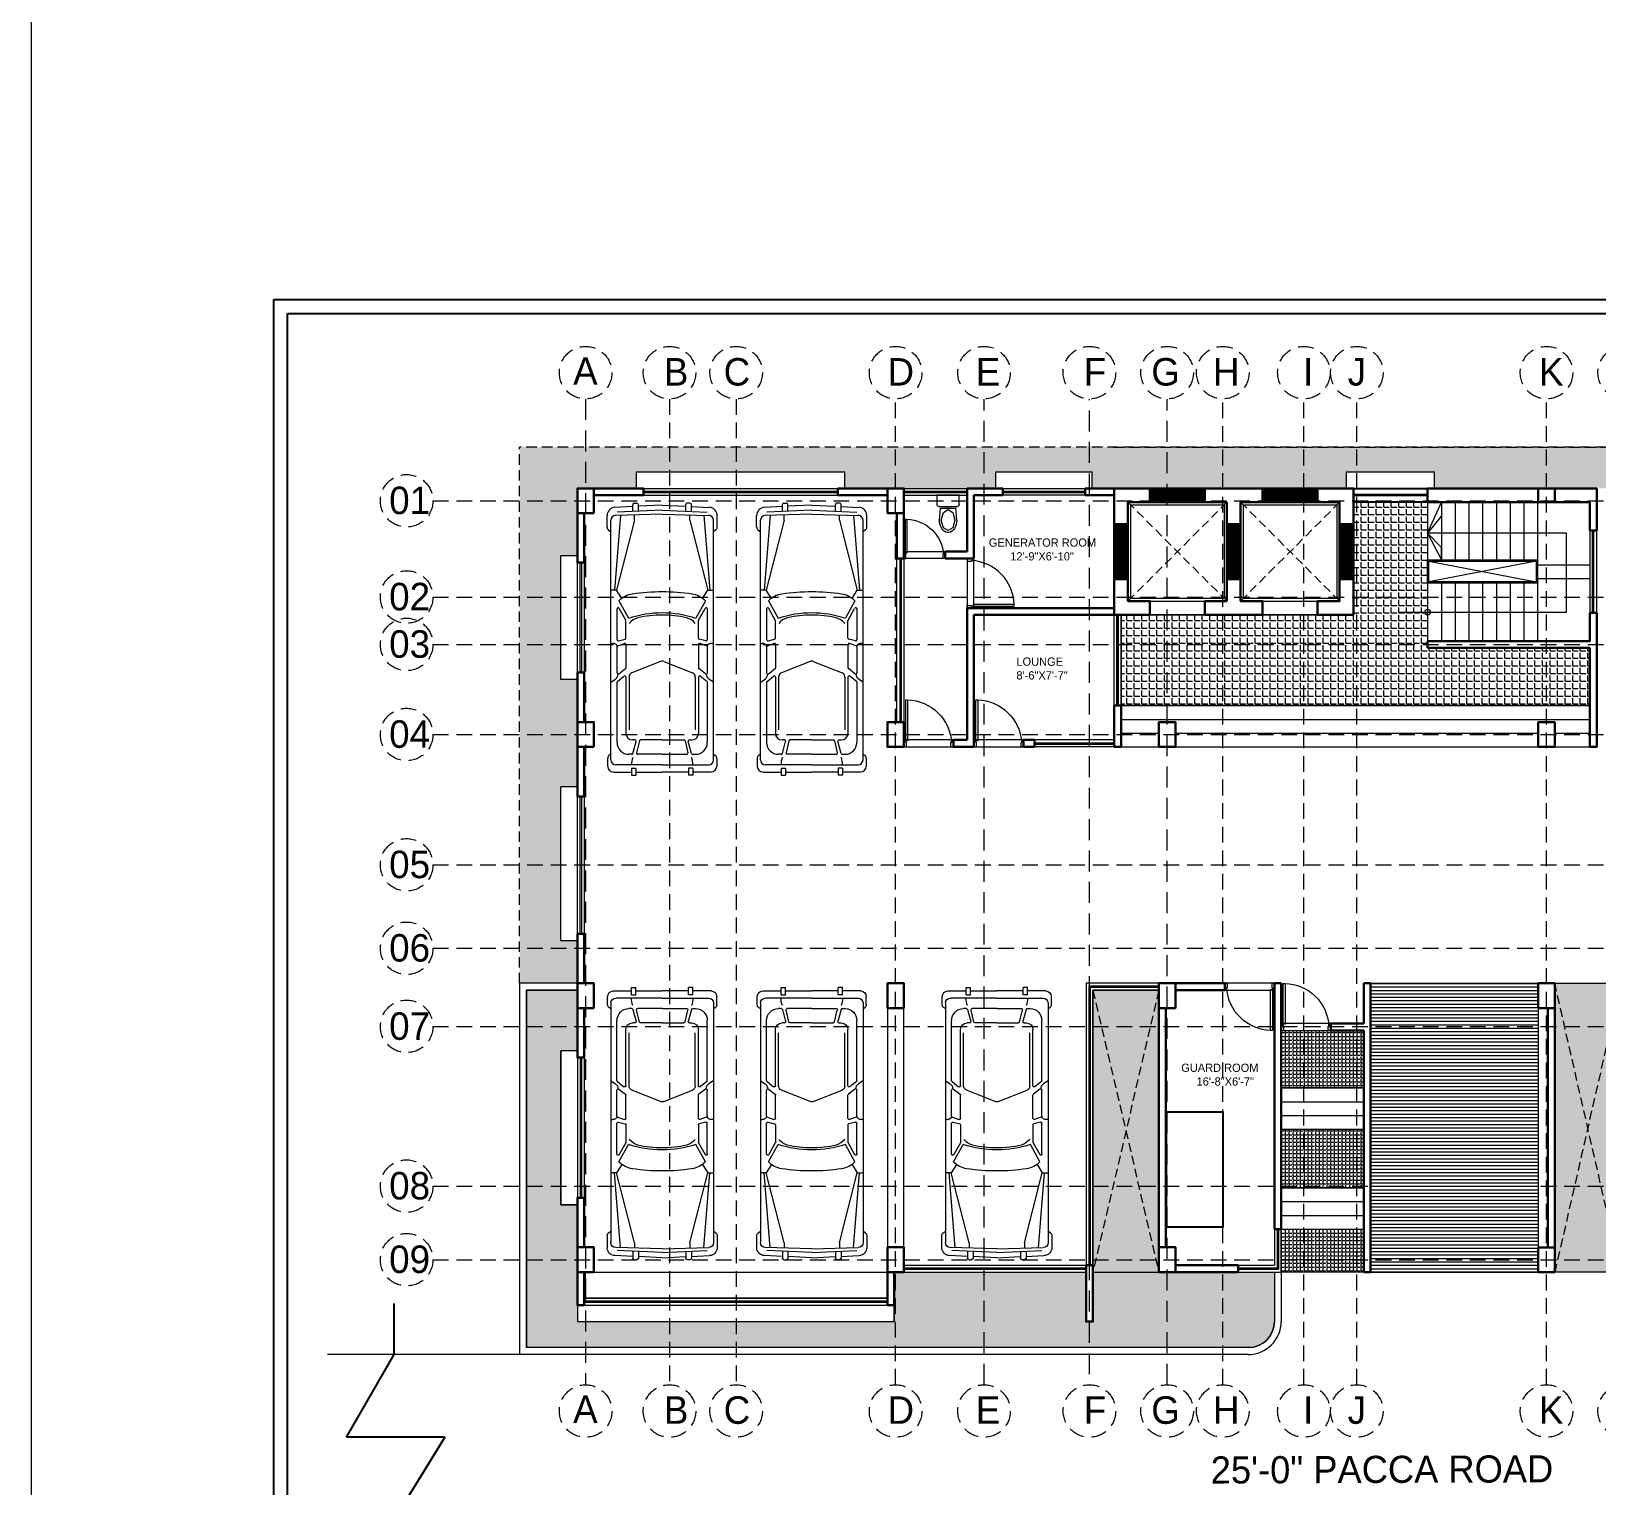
# Model space of a CAD drawing. Header units: inches. Extents: x 23587 to 403134, y -221056 to -75910.
# Drawn here: x 387632 to 388771, y -213437 to -212379 of the extents above; entities that cross this region are included whole.
import ezdxf

# ---------------------------------------------------------------- set-up
doc = ezdxf.new("R2010")
doc.units = ezdxf.units.IN
doc.header["$LTSCALE"] = 25.4
doc.header["$MEASUREMENT"] = 0
doc.linetypes.add('DASHED', pattern=[0.75, 0.5, -0.25])
for name, color, linetype, lineweight in [('COLOUM', 1, 'Continuous', 40), ('FIXTURE', 8, 'Continuous', 13), ('Fresh air fan', 250, 'Continuous', 0), ('RAIL', 22, 'Continuous', 13), ('sill', 252, 'Continuous', 13), ('stair', 139, 'Continuous', 18), ('T-TEXT', 5, 'Continuous', 13), ('Text.', 7, 'Continuous', 13), ('wall', 7, 'Continuous', 30)]:
    doc.layers.add(name, color=color, linetype=linetype, lineweight=lineweight)
doc.layers.add('DOOR', color=42, linetype='Continuous')
doc.styles.add('2', font='ARIALN.TTF')
doc.styles.add('ATTR', font='romans.shx', dxfattribs={"width": 0.8, "height": 0.7})
doc.styles.add('style3', font='TCCM____.TTF')
pattern_1 = [(37.5, (387455.4772, -204766.6053), (-0.1259867, 3.8536475), [0, -3.04, 0, -3.4, 0, -3.25]), (7.5, (387455.477, -204766.6053), (3.5395534, 5.644292), [0, -1.64, 0, -2.74, 0, -1.05]), (327.5, (387453.0172, -204766.6053), (6.2282837, 0.0113181), [0, -1, 0, -3.6, 0, -4.7]), (317.5, (387453.017, -204766.6053), (6.0122532, 1.755351), [0, -0.5, 0, -2.36, 0, -2.7])]
pattern_2 = [(0, (387455.4772, -204766.6053), (0, 2.75), [2, -0.75]), (90, (387455.4772, -204766.6053), (-2.75, 2e-16), [2, -0.75])]

# ---------------------------------------------------------------- blocks, each defined once
blk = doc.blocks.new('ghdfghdfg')
at = {"color": 251, "linetype": 'Continuous', "lineweight": 5, "true_color": 0x636466}
for p, q in [((608.2, -8151.1), (608.2, -8164.4)), ((618.4, -8147), (612.3, -8147)), ((613.4, -8186.7), (613.4, -8153)), ((617, -8149.4), (791.3, -8149.4)), ((621.2, -8149.4), (620.3, -8148)), ((673.6, -8149.4), (675.8, -8152.7)), ((701.7, -8149.4), (701.8, -8150.7)), ((740.5, -8153.5), (740.5, -8149.4)), ((795, -8156.4), (740.5, -8152)), ((784.4, -8147.5), (782.9, -8149.4)), ((786.2, -8146.6), (794.8, -8146.6)), ((795.8, -8186.7), (794.9, -8152.9)), ((801.3, -8165.3), (800.7, -8152.3)), ((611, -8164.4), (605.8, -8164.4)), ((605.8, -8164.4), (605.8, -8167.6)), ((611, -8164.4), (611, -8167.6)), ((621.1, -8164.5), (621.1, -8162.5)), ((673.5, -8153.8), (629.7, -8153.8)), ((677.2, -8160.3), (636.3, -8160.3)), ((677.4, -8162.6), (638.8, -8162.6)), ((674.1, -8154.2), (677.9, -8158.9)), ((679.6, -8155.2), (683.4, -8160)), ((699.2, -8153.8), (680.3, -8153.8)), ((688.6, -8185.5), (680.3, -8164.6)), ((700.9, -8160.3), (684, -8160.3)), ((700.1, -8154.4), (701.7, -8159.2)), ((703.6, -8154.9), (704.8, -8159.7)), ((726.8, -8153.8), (704.5, -8153.8)), ((705.6, -8160.3), (718.3, -8160.3)), ((718.7, -8160.2), (727.2, -8155.5)), ((732.6, -8155.2), (720, -8162.2)), ((734.4, -8157.4), (740.5, -8153.5)), ((791.4, -8166.6), (740.5, -8153.5)), ((798.6, -8186.7), (797.1, -8154)), ((611, -8167.6), (605.8, -8167.6)), ((608.2, -8167.6), (608.2, -8186.7)), ((621.1, -8186.7), (621.1, -8168.9)), ((621.7, -8165.3), (630.4, -8167.7)), ((630.8, -8170.1), (622.1, -8168.1)), ((631.5, -8166.9), (631.5, -8165.1)), ((631.5, -8186.7), (631.5, -8170.9)), ((791.4, -8166.6), (795.2, -8166.6)), ((797.6, -8165.3), (802.6, -8165.3)), ((797.8, -8169.4), (802.6, -8169.4)), ((802.3, -8186.7), (801.5, -8169.4)), ((803.8, -8166.5), (803.8, -8168.2)), ((608.2, -8205.8), (608.2, -8186.7)), ((613.4, -8186.7), (613.4, -8220.4)), ((621.1, -8186.7), (621.1, -8204.5)), ((631.5, -8186.7), (631.5, -8202.5)), ((795.8, -8186.7), (794.9, -8220.5)), ((798.6, -8186.7), (797.1, -8219.4)), ((802.3, -8186.7), (801.5, -8203.9)), ((688.6, -8187.8), (680.3, -8208.8)), ((611, -8205.8), (605.8, -8205.8)), ((605.8, -8209), (605.8, -8205.8)), ((611, -8209), (605.8, -8209)), ((608.2, -8222.3), (608.2, -8209)), ((611, -8209), (611, -8205.8)), ((621.1, -8208.9), (621.1, -8210.9)), ((621.7, -8208.1), (630.4, -8205.7)), ((630.8, -8203.3), (622.1, -8205.3)), ((631.5, -8206.5), (631.5, -8208.2)), ((791.4, -8206.8), (740.5, -8219.8)), ((791.4, -8206.8), (795.2, -8206.8)), ((797.6, -8208), (802.6, -8208)), ((797.8, -8203.9), (802.6, -8203.9)), ((801.3, -8208), (800.7, -8221)), ((803.8, -8206.8), (803.8, -8205.1)), ((673.5, -8219.5), (629.7, -8219.5)), ((677.2, -8213), (636.3, -8213)), ((677.4, -8210.7), (638.8, -8210.7)), ((673.6, -8224), (675.8, -8220.7)), ((674.1, -8219.2), (677.9, -8214.4)), ((679.6, -8218.1), (683.4, -8213.4)), ((699.2, -8219.5), (680.3, -8219.5)), ((700.9, -8213), (684, -8213)), ((700.1, -8218.9), (701.7, -8214.2)), ((703.6, -8218.5), (704.8, -8213.7)), ((726.8, -8219.5), (704.5, -8219.5)), ((705.6, -8213), (718.3, -8213)), ((718.7, -8213.2), (727.2, -8217.9)), ((732.6, -8218.1), (720, -8211.2)), ((734.4, -8216), (740.5, -8219.8)), ((795, -8217), (740.5, -8221.4)), ((740.5, -8219.8), (740.5, -8224)), ((618.4, -8226.4), (612.3, -8226.4)), ((617, -8224), (791.3, -8224)), ((621.2, -8224), (620.3, -8225.3)), ((701.7, -8224), (701.8, -8222.7)), ((784.4, -8225.8), (782.9, -8224)), ((786.2, -8226.7), (794.8, -8226.7))]:
    blk.add_line(p, q, dxfattribs=at)
for centre, radius, start, end in [((612.3, -8151.1), 4.05, 90, 180), ((617, -8153), 3.59, 90, 180), ((618.4, -8149.4), 2.36, 34.3067, 90), ((679.4, -8150.3), 4.33, 213.4842, 270.7915), ((698.2, -8150.8), 3.55, 295.9451, 2.1176), ((786.2, -8149), 2.33, 90, 141.846), ((791.3, -8153), 3.62, 1.4964, 90), ((794.8, -8152.6), 5.95, 2.6255, 90), ((613.4, -8178.9), 14.6, 68.1455, 90), ((629.7, -8162.5), 8.62, 90, 180), ((621.9, -8164.5), 0.862, 180, 254.5114), ((636.3, -8165.1), 4.79, 90, 180), ((673.5, -8154.7), 0.862, 38.4536, 90), ((677.2, -8159.5), 0.862, 270, 38.4536), ((677.4, -8165.8), 3.15, 21.6451, 90), ((680.3, -8154.7), 0.862, 90, 217.9382), ((684, -8159.5), 0.862, 217.9382, 270), ((699.2, -8154.7), 0.862, 19.3434, 90), ((700.9, -8159.5), 0.862, 270, 19.3434), ((704.5, -8154.7), 0.862, 90, 193.5951), ((705.6, -8159.5), 0.862, 193.5951, 270), ((709.2, -8172), 11.6, 15.3068, 52.9583), ((718.3, -8159.5), 0.862, 270, 299.342), ((646, -8186.7), 77.9, 360, 18.3137), ((726.8, -8154.7), 0.862, 299.342, 90), ((720.6, -8167.5), 17.2, 8.5608, 45.7281), ((621.9, -8168.9), 0.862, 76.9491, 180), ((630.6, -8166.9), 0.862, 254.5114, 360), ((630.6, -8170.9), 0.862, 360, 76.9491), ((639.9, -8186.7), 82.5, 360, 12.4355), ((593.3, -8186.7), 145.9, 360, 8.5608), ((802.6, -8166.5), 1.21, 360, 90), ((802.6, -8168.2), 1.21, 270, 360), ((685.7, -8186.7), 3.15, 338.3549, 21.6451), ((646, -8186.7), 77.9, 341.6863, 360), ((639.9, -8186.7), 82.5, 347.5645, 360), ((593.3, -8186.7), 145.9, 351.4392, 360), ((613.4, -8194.5), 14.6, 270, 291.8545), ((621.9, -8204.5), 0.862, 180, 283.0509), ((621.9, -8208.9), 0.862, 105.4886, 180), ((630.6, -8206.5), 0.862, 360, 105.4886), ((630.6, -8202.5), 0.862, 283.0509, 360), ((636.3, -8208.2), 4.79, 180, 270), ((677.4, -8207.6), 3.15, 270, 338.3549), ((709.2, -8201.4), 11.6, 307.0417, 344.6932), ((720.6, -8205.8), 17.2, 314.2719, 351.4392), ((802.6, -8205.1), 1.21, 360, 90), ((802.6, -8206.8), 1.21, 270, 360), ((617, -8220.4), 3.59, 180, 270), ((629.7, -8210.9), 8.62, 180, 270), ((673.5, -8218.7), 0.862, 270, 321.5464), ((679.4, -8223.1), 4.33, 89.2085, 146.5158), ((677.2, -8213.9), 0.862, 321.5464, 90), ((680.3, -8218.7), 0.862, 142.0618, 270), ((684, -8213.9), 0.862, 90, 142.0618), ((699.2, -8218.7), 0.862, 270, 340.6566), ((698.2, -8222.5), 3.55, 357.8824, 64.0549), ((700.9, -8213.9), 0.862, 340.6566, 90), ((704.5, -8218.7), 0.862, 166.4049, 270), ((705.6, -8213.9), 0.862, 90, 166.4049), ((718.3, -8213.9), 0.862, 60.658, 90), ((726.8, -8218.7), 0.862, 270, 60.658), ((791.3, -8220.4), 3.62, 270, 358.5036), ((794.8, -8220.8), 5.95, 270, 357.3745), ((612.3, -8222.3), 4.05, 180, 270), ((618.4, -8224), 2.36, 270, 325.6933), ((786.2, -8224.4), 2.33, 218.154, 270)]:
    blk.add_arc(centre, radius, start, end, dxfattribs=at)
at = {"color": 251, "lineweight": 5, "true_color": 0x636466, "style": 'ATTR', "width": 0.8, "flags": 9}
blk.add_attdef('ESTCODE', (802.3, -8186.7), '', height=0.0415, dxfattribs=at)
blk = doc.blocks.new('VNBVN')
at = {"layer": 'DOOR', "color": 8, "lineweight": 5}
for points in [[(24894.1, -74768.9), (24892.6, -74768.9), (24892.6, -74801.9), (24894.1, -74801.9)], [(24855.6, -74801.9), (24855.6, -74806.9), (24857.6, -74806.9), (24857.6, -74803.4), (24857.1, -74803.4), (24857.1, -74801.9)], [(24895.6, -74801.9), (24895.6, -74806.9), (24893.6, -74806.9), (24893.6, -74803.4), (24894.1, -74803.4), (24894.1, -74801.9)]]:
    blk.add_lwpolyline(points, close=True, dxfattribs=at)
blk.add_arc((24893.7, -74805.5), 36.6, 91.6166, 176.7465, dxfattribs=at)
blk = doc.blocks.new('COM')
at = {"layer": 'FIXTURE', "linetype": 'Continuous'}
for p, q in [((-9.6, 30), (8.4, 30)), ((-9.6, 22.5), (-9.6, 30)), ((8.4, 30), (8.4, 22.5)), ((6.9, 21), (-8.1, 21)), ((-7.6, 10), (-6.8, 19.5)), ((5.5, 19.5), (-6.8, 19.5)), ((-4.4, 16.2), (-6.1, 10)), ((-0.6, 18.5), (-4.4, 16.2)), ((3.1, 16.2), (-0.6, 18.5)), ((4.9, 10), (3.1, 16.2)), ((6.4, 10), (5.5, 19.5)), ((-7.6, 10), (-7.5, 8.1)), ((-7.5, 8.1), (-7.2, 6.3)), ((-7.2, 6.3), (-6.6, 4.7)), ((-6.6, 4.7), (-5.8, 3.2)), ((-6.1, 10), (-4.4, 3.7)), ((-5.8, 3.2), (-4.9, 2)), ((-4.9, 2), (-3.8, 1)), ((-4.4, 3.7), (-0.6, 1.5)), ((-3.8, 1), (-2.6, 0.3)), ((-2.6, 0.3), (-1.3, 0)), ((-1.3, 0), (0, 0)), ((-0.6, 1.5), (3.1, 3.7)), ((0, 0), (1.3, 0.3)), ((1.3, 0.3), (2.5, 1)), ((2.5, 1), (3.6, 2)), ((3.1, 3.7), (4.9, 10)), ((3.6, 2), (4.5, 3.2)), ((4.5, 3.2), (5.3, 4.7)), ((5.3, 4.7), (5.9, 6.3)), ((5.9, 6.3), (6.2, 8.1)), ((6.2, 8.1), (6.4, 10))]:
    blk.add_line(p, q, dxfattribs=at)
for centre, start, end in [((-8.1, 22.5), 180, 270), ((6.9, 22.5), 270, 0)]:
    blk.add_arc(centre, 1.5, start, end, dxfattribs=at)
blk = doc.blocks.new('FGHFDHDFGHFG')
at = {"layer": 'Fresh air fan', "color": 254, "linetype": 'DASHED', "lineweight": 5, "ltscale": 1.2}
for p, q in [((579.9, -6628), (579.9, -7344.9)), ((869.7, -7344.9), (869.7, -6628)), ((946.4, -7337.4), (946.4, -6628)), ((1002.9, -7344.9), (1002.9, -6628))]:
    blk.add_line(p, q, dxfattribs=at)
at = {"layer": 'Fresh air fan', "color": 254, "linetype": 'DASHED', "lineweight": 5, "ltscale": 0.9}
for p, q in [((640.9, -6628), (640.9, -7344.9)), ((689.4, -6628), (689.4, -7344.9)), ((805.4, -7344.9), (805.4, -6628)), ((1043.4, -7344.9), (1043.4, -6628)), ((1102.4, -7344.9), (1102.4, -6628)), ((1140.9, -7344.9), (1140.9, -6628)), ((1278.9, -7344.9), (1278.9, -6628)), ((1335.4, -7344.9), (1335.4, -6628)), ((1411.2, -7344.9), (1411.2, -6628)), ((1470.9, -7344.9), (1470.9, -6628)), ((1541.2, -7344.9), (1541.2, -6628)), ((1598.4, -7344.9), (1598.4, -6628)), ((1669.4, -7344.9), (1669.4, -6628)), ((1719.9, -7344.9), (1719.9, -6628)), ((468.8, -6702), (1823.6, -6702)), ((468.8, -6772), (1823.6, -6772)), ((468.8, -6806.5), (1823.6, -6806.5)), ((468.8, -6872), (1823.6, -6872)), ((468.8, -6966.8), (1823.6, -6966.8)), ((468.8, -7027.5), (1823.6, -7027.5)), ((468.8, -7084.3), (1823.6, -7084.3)), ((468.8, -7200.5), (1823.6, -7200.5)), ((468.8, -7254), (1823.6, -7254))]:
    blk.add_line(p, q, dxfattribs=at)
at = {"layer": 'Fresh air fan', "color": 252, "linetype": 'DASHED', "lineweight": 5, "ltscale": 0.9}
for centre in [(579.9, -6608.8), (640.9, -6608.8), (689.4, -6608.8), (805.4, -6608.8), (869.7, -6608.8), (946.4, -6608.8), (1002.9, -6608.8), (1043.4, -6608.8), (1102.4, -6608.8), (1140.9, -6608.8), (1278.9, -6608.8), (1335.4, -6608.8), (1411.2, -6608.8), (1470.9, -6608.8), (1541.2, -6608.8), (1598.4, -6608.8), (1669.4, -6608.8), (1719.9, -6608.8), (449.7, -6702), (1842.8, -6702), (449.7, -6772), (1842.8, -6772), (449.7, -6806.5), (1842.8, -6806.5), (449.7, -6872), (1842.8, -6872), (449.7, -6966.8), (1842.8, -6966.8), (449.7, -7027.5), (1842.8, -7027.5), (449.7, -7084.3), (1842.8, -7084.3), (449.7, -7200.5), (1842.8, -7200.5), (449.7, -7254), (1842.8, -7254), (579.9, -7364.1), (640.9, -7364.1), (689.4, -7364.1), (805.4, -7364.1), (869.7, -7364.1), (946.4, -7364.1), (1002.9, -7364.1), (1043.4, -7364.1), (1102.4, -7364.1), (1140.9, -7364.1), (1278.9, -7364.1), (1335.4, -7364.1), (1411.2, -7364.1), (1470.9, -7364.1), (1541.2, -7364.1), (1598.4, -7364.1), (1669.4, -7364.1), (1719.9, -7364.1)]:
    blk.add_circle(centre, 19.1, dxfattribs=at)
at = {"layer": 'Fresh air fan', "color": 250, "lineweight": 25, "ltscale": 0.09, "char_height": 20, "attachment_point": 1, "style": '2'}
for s, width, insert in [('{\\fCentury Gothic|b0|i0|c0|p34;A}', 20, (570.8, -6597.6)), ('{\\fCentury Gothic|b0|i0|c0|p34;B}', 20, (636.8, -6598.2)), ('{\\fCentury Gothic|b0|i0|c0|p34;C}', 20, (680.3, -6598.2)), ('{\\fCentury Gothic|b0|i0|c0|p34;D}', 20, (799.5, -6598.2)), ('{\\fCentury Gothic|b0|i0|c0|p34;E}', 20, (863.7, -6598.2)), ('{\\fCentury Gothic|b0|i0|c0|p34;F}', 20, (942.3, -6598.2)), ('{\\fCentury Gothic|b0|i0|c0|p34;G}', 20, (991.4, -6598.2)), ('{\\fCentury Gothic|b0|i0|c0|p34;H}', 20, (1036.3, -6598.2)), ('{\\fCentury Gothic|b0|i0|c0|p34;I}', 20, (1101.8, -6598.2)), ('{\\fCentury Gothic|b0|i0|c0|p34;J}', 20, (1134.2, -6598.2)), ('{\\fCentury Gothic|b0|i0|c0|p34;K}', 20, (1273.4, -6598.2)), ('{\\fCentury Gothic|b0|i0|c0|p34;L}', 20, (1331.1, -6598.2)), ('{\\fCentury Gothic|b0|i0|c0|p34;M}', 20, (1400, -6598.2)), ('{\\fCentury Gothic|b0|i0|c0|p34;N}', 20, (1462.4, -6598.2)), ('{\\fCentury Gothic|b0|i0|c0|p34;O}', 20, (1530, -6598.2)), ('{\\fCentury Gothic|b0|i0|c0|p34;P}', 20, (1595.1, -6598.2)), ('{\\fCentury Gothic|b0|i0|c0|p34;Q}', 20, (1658.3, -6598.2)), ('{\\fCentury Gothic|b0|i0|c0|p34;R}', 20, (1715.8, -6598.2)), ('{\\fCentury Gothic|b0|i0|c0|p34;01}', 20, (437, -6691.7)), ('{\\fCentury Gothic|b0|i0|c0|p34;01}', 20, (1830.1, -6691.7)), ('{\\fCentury Gothic|b0|i0|c0|p34;02}', 25.183, (437, -6761.7)), ('{\\fCentury Gothic|b0|i0|c0|p34;02}', 25.183, (1830.1, -6761.7)), ('{\\fCentury Gothic|b0|i0|c0|p34;03}', 25.488, (437, -6796.2)), ('{\\fCentury Gothic|b0|i0|c0|p34;03}', 25.488, (1830.1, -6796.2)), ('{\\fCentury Gothic|b0|i0|c0|p34;04}', 20, (437, -6861.7)), ('{\\fCentury Gothic|b0|i0|c0|p34;04}', 20, (1830.1, -6861.7)), ('{\\fCentury Gothic|b0|i0|c0|p34;05}', 20, (437, -6956.5)), ('{\\fCentury Gothic|b0|i0|c0|p34;05}', 20, (1830.1, -6956.5)), ('{\\fCentury Gothic|b0|i0|c0|p34;06}', 20, (437, -7017.2)), ('{\\fCentury Gothic|b0|i0|c0|p34;06}', 20, (1830.1, -7017.2)), ('{\\fCentury Gothic|b0|i0|c0|p34;07}', 26.708, (437, -7074.1)), ('{\\fCentury Gothic|b0|i0|c0|p34;07}', 26.708, (1830.1, -7074.1)), ('{\\fCentury Gothic|b0|i0|c0|p34;08}', 20, (437, -7190.2)), ('{\\fCentury Gothic|b0|i0|c0|p34;08}', 20, (1830.1, -7190.2)), ('{\\fCentury Gothic|b0|i0|c0|p34;09}', 20, (437, -7243.7)), ('{\\fCentury Gothic|b0|i0|c0|p34;09}', 20, (1830.1, -7243.7)), ('{\\fCentury Gothic|b0|i0|c0|p34;A}', 20, (570.8, -7352.8)), ('{\\fCentury Gothic|b0|i0|c0|p34;B}', 20, (636.8, -7353.4)), ('{\\fCentury Gothic|b0|i0|c0|p34;C}', 20, (680.3, -7353.4)), ('{\\fCentury Gothic|b0|i0|c0|p34;D}', 20, (799.5, -7353.4)), ('{\\fCentury Gothic|b0|i0|c0|p34;E}', 20, (863.7, -7353.4)), ('{\\fCentury Gothic|b0|i0|c0|p34;F}', 20, (942.3, -7353.4)), ('{\\fCentury Gothic|b0|i0|c0|p34;G}', 20, (991.4, -7353.4)), ('{\\fCentury Gothic|b0|i0|c0|p34;H}', 20, (1036.3, -7353.4)), ('{\\fCentury Gothic|b0|i0|c0|p34;I}', 20, (1101.8, -7353.4)), ('{\\fCentury Gothic|b0|i0|c0|p34;J}', 20, (1134.2, -7353.4)), ('{\\fCentury Gothic|b0|i0|c0|p34;K}', 20, (1273.4, -7353.4)), ('{\\fCentury Gothic|b0|i0|c0|p34;L}', 20, (1331.1, -7353.4)), ('{\\fCentury Gothic|b0|i0|c0|p34;M}', 20, (1400, -7353.4)), ('{\\fCentury Gothic|b0|i0|c0|p34;N}', 20, (1462.4, -7353.4)), ('{\\fCentury Gothic|b0|i0|c0|p34;O}', 20, (1530, -7353.4)), ('{\\fCentury Gothic|b0|i0|c0|p34;P}', 20, (1595.1, -7353.4)), ('{\\fCentury Gothic|b0|i0|c0|p34;Q}', 20, (1658.3, -7353.4)), ('{\\fCentury Gothic|b0|i0|c0|p34;R}', 20, (1715.8, -7353.4))]:
    blk.add_mtext_dynamic_manual_height_columns(s, width=width, gutter_width=0.5, heights=[0], dxfattribs=dict(at, insert=insert))

msp = doc.modelspace()

# ---------------------------------------------------------------- hatches: boundary and pattern name
at = {"layer": 'Fresh air fan', "lineweight": 5, "ltscale": 0.09}
h = msp.add_hatch(dxfattribs=at)
h.set_pattern_fill('AR-SAND', color=92, scale=2)
h.set_pattern_definition(pattern_1)
h.paths.add_polyline_path([(389211.4, -213071.5), (389211.4, -212681.5), (387987.4, -212681.5), (387987.4, -213071.5), (388029.4, -213071.5), (388029.4, -213040.5), (388017.4, -213040.5), (388017.4, -212928.5), (388029.4, -212928.5), (388029.4, -212850.5), (388017.4, -212850.5), (388017.4, -212760.5), (388029.4, -212760.5), (388029.4, -212711.5), (388072.4, -212711.5), (388072.4, -212699.5), (388223.9, -212699.5), (388223.9, -212711.5), (388333.9, -212711.5), (388333.9, -212699.5), (388403.9, -212699.5), (388403.9, -212711.5), (388588.9, -212711.5), (388588.9, -212699.5), (388652.9, -212699.5), (388652.9, -212711.5), (388770.9, -212711.5), (388967.9, -212711.5), (388967.9, -212699.5), (389138.4, -212699.5), (389138.4, -212711.5), (389169.4, -212711.5), (389181.4, -212711.5), (389181.4, -212760.5), (389193.4, -212760.5), (389193.4, -212850.5), (389181.4, -212850.5), (389181.4, -212930.5), (389193.4, -212930.5), (389193.4, -213040.5), (389181.4, -213040.5), (389181.4, -213071.5)])
h = msp.add_hatch(dxfattribs=at)
h.set_pattern_fill('ANSI31', color=254, scale=5)
h.set_pattern_definition([(45, (387455.4772, -206018.49597), (-0.44194174, 0.44194174), [])])
h.paths.add_polyline_path([(388485.9, -212711.5), (388458.4, -212711.5), (388458.4, -212721.5), (388485.9, -212721.5)])
h.paths.add_polyline_path([(388458.4, -212711.5), (388445.9, -212711.5), (388445.9, -212721.5), (388458.4, -212721.5)])
h.paths.add_polyline_path([(388429.9, -212737.5), (388419.9, -212737.5), (388419.9, -212777.5), (388429.9, -212777.5)])
h.paths.add_polyline_path([(388511.9, -212737.5), (388501.9, -212737.5), (388501.9, -212777.5), (388511.9, -212777.5)])
h.paths.add_polyline_path([(388567.9, -212711.5), (388527.9, -212711.5), (388527.9, -212721.5), (388567.9, -212721.5)])
h.paths.add_polyline_path([(388593.9, -212737.5), (388583.9, -212737.5), (388583.9, -212777.5), (388593.9, -212777.5)])
at = {"layer": 'Fresh air fan', "lineweight": 9, "ltscale": 0.09, "true_color": 0x636466}
h = msp.add_hatch(dxfattribs=at)
h.set_pattern_fill('ANGLE', color=251, scale=20)
h.set_pattern_definition([(0, (387455.477, -204766.6053), (0, 5.5), [4, -1.5]), (90, (387455.477, -204766.6053), (-5.5, 3e-16), [4, -1.5])])
h.paths.add_polyline_path([(388424.9, -212803.5), (388593.9, -212803.5), (388593.9, -212721.5), (388647.9, -212721.5), (388647.9, -212827.5), (388765.9, -212827.5), (388765.9, -212869.5), (388424.9, -212869.5)])
at = {"layer": 'Fresh air fan', "lineweight": 5, "ltscale": 0.09}
h = msp.add_hatch(dxfattribs=at)
h.set_pattern_fill('AR-SAND', color=92, scale=2)
h.set_pattern_definition(pattern_1)
h.paths.add_polyline_path([(387992.4, -213076.5), (388029.4, -213076.5), (388029.4, -213120.5), (388017.4, -213120.5), (388017.4, -213232.5), (388029.4, -213232.5), (388029.4, -213317.5), (388259.9, -213317.5), (388259.9, -213281.5), (388399.4, -213281.5), (388399.4, -213317.5), (388404.4, -213317.5), (388404.4, -213281.5), (388404.4, -213076.5), (388452.4, -213076.5), (388452.4, -213281.5), (388536.4, -213281.5), (388536.4, -213317.5), (388536.3, -213319.1), (388536, -213321.4), (388535.4, -213323.5), (388534.7, -213325.5), (388533.7, -213327.4), (388532.7, -213328.7), (388531.5, -213330.3), (388530.2, -213331.6), (388529.2, -213332.4), (388527.9, -213333.4), (388526.8, -213334), (388525.4, -213334.7), (388523.5, -213335.5), (388522.2, -213335.9), (388520.1, -213336.3), (388518.6, -213336.5), (388517.4, -213336.5), (387992.4, -213336.5)])
at = {"layer": 'Fresh air fan', "lineweight": 9, "ltscale": 0.09, "true_color": 0x636466}
h = msp.add_hatch(dxfattribs=at)
h.set_pattern_fill('ANSI31', color=251, scale=20, angle=135)
h.set_pattern_definition([(180, (387455.4772, -204766.6053), (-4e-16, -2.5), [])])
h.paths.add_polyline_path([(388606.4, -213071.5), (388728.4, -213071.5), (388728.4, -213281.7), (388606.4, -213281.7)])
at = {"layer": 'Fresh air fan', "lineweight": 5, "ltscale": 0.09}
h = msp.add_hatch(dxfattribs=at)
h.set_pattern_fill('AR-SAND', color=92, scale=2)
h.set_pattern_definition(pattern_1)
h.paths.add_polyline_path([(388740.4, -213071.5), (388788.4, -213071.5), (388788.4, -213281.5), (388740.4, -213281.5)])
at = {"layer": 'Fresh air fan', "lineweight": 5, "ltscale": 0.09, "true_color": 0x636466}
h = msp.add_hatch(dxfattribs=at)
h.set_pattern_fill('ANGLE', color=251, scale=10)
h.set_pattern_definition(pattern_2)
h.paths.add_polyline_path([(388541.4, -213105.7), (388601.4, -213105.7), (388601.4, -213147.6), (388541.4, -213147.6)])
h = msp.add_hatch(dxfattribs=at)
h.set_pattern_fill('ANGLE', color=251, scale=10)
h.set_pattern_definition(pattern_2)
h.paths.add_polyline_path([(388541.4, -213177.6), (388601.4, -213177.6), (388601.4, -213220.3), (388541.4, -213220.3)])
h = msp.add_hatch(dxfattribs=at)
h.set_pattern_fill('ANGLE', color=251, scale=10)
h.set_pattern_definition(pattern_2)
h.paths.add_polyline_path([(388541.4, -213250.3), (388601.4, -213250.3), (388601.4, -213281.7), (388541.4, -213281.7)])

# ---------------------------------------------------------------- linework, layer by layer
at = {"layer": 'COLOUM', "lineweight": 30}
for points in [[(388041.4, -212729.5), (388029.4, -212729.5), (388029.4, -212711.5), (388041.4, -212711.5)], [(388266.9, -212729.5), (388254.9, -212729.5), (388254.9, -212711.5), (388266.9, -212711.5)], [(388740.4, -212721.5), (388728.4, -212721.5), (388728.4, -212711.5), (388740.4, -212711.5)], [(388041.4, -212899.5), (388029.4, -212899.5), (388029.4, -212881.5), (388041.4, -212881.5)], [(388266.9, -212899.5), (388254.9, -212899.5), (388254.9, -212881.5), (388266.9, -212881.5)], [(388464.4, -212899.5), (388452.4, -212899.5), (388452.4, -212881.5), (388464.4, -212881.5)], [(388740.4, -212899.5), (388728.4, -212899.5), (388728.4, -212881.5), (388740.4, -212881.5)], [(388041.4, -213089.5), (388029.4, -213089.5), (388029.4, -213071.5), (388041.4, -213071.5)], [(388266.9, -213089.5), (388254.9, -213089.5), (388254.9, -213071.5), (388266.9, -213071.5)], [(388464.4, -213089.5), (388452.4, -213089.5), (388452.4, -213071.5), (388464.4, -213071.5)], [(388740.4, -213089.5), (388728.4, -213089.5), (388728.4, -213071.5), (388740.4, -213071.5)], [(388041.4, -213281.5), (388029.4, -213281.5), (388029.4, -213263.5), (388041.4, -213263.5)], [(388266.9, -213281.5), (388254.9, -213281.5), (388254.9, -213263.5), (388266.9, -213263.5)], [(388464.4, -213281.5), (388452.4, -213281.5), (388452.4, -213263.5), (388464.4, -213263.5)], [(388740.4, -213281.7), (388728.4, -213281.7), (388728.4, -213263.7), (388740.4, -213263.7)]]:
    msp.add_lwpolyline(points, close=True, dxfattribs=at)
for points in [[(388419.9, -212711.5), (388445.9, -212711.5), (388445.9, -212721.5), (388429.9, -212721.5), (388429.9, -212737.5), (388419.9, -212737.5), (388419.9, -212711.5)], [(388501.9, -212711.5), (388485.9, -212711.5), (388485.9, -212721.5), (388501.9, -212721.5)], [(388501.9, -212711.5), (388527.9, -212711.5), (388527.9, -212721.5), (388511.9, -212721.5), (388511.9, -212737.5), (388501.9, -212737.5), (388501.9, -212721.5)], [(388593.9, -212711.5), (388567.9, -212711.5), (388567.9, -212721.5), (388583.9, -212721.5), (388583.9, -212737.5), (388593.9, -212737.5), (388593.9, -212711.5)], [(388419.9, -212803.5), (388445.9, -212803.5), (388445.9, -212793.5), (388429.9, -212793.5), (388429.9, -212777.5), (388419.9, -212777.5), (388419.9, -212803.5)], [(388501.9, -212803.5), (388527.9, -212803.5), (388527.9, -212793.5), (388511.9, -212793.5), (388511.9, -212777.5), (388501.9, -212777.5), (388501.9, -212793.5)], [(388593.9, -212803.5), (388567.9, -212803.5), (388567.9, -212793.5), (388583.9, -212793.5), (388583.9, -212777.5), (388593.9, -212777.5), (388593.9, -212803.5)], [(388501.9, -212803.5), (388485.9, -212803.5), (388485.9, -212793.5), (388501.9, -212793.5)]]:
    msp.add_lwpolyline(points, dxfattribs=at)
at = {"layer": 'Fresh air fan', "color": 140, "linetype": 'DASHED', "lineweight": 5, "ltscale": 0.6}
for p, q in [((389211.4, -212681.5), (387987.4, -212681.5)), ((387987.4, -213071.5), (387987.4, -212681.5)), ((388419.4, -212681.5), (389211.4, -212681.5))]:
    msp.add_line(p, q, dxfattribs=at)
at = {"layer": 'Fresh air fan', "color": 6, "lineweight": 5, "ltscale": 0.09}
for p, q in [((388072.4, -212711.5), (388072.4, -212699.5)), ((388072.4, -212699.5), (388223.9, -212699.5)), ((388223.9, -212711.5), (388223.9, -212699.5)), ((388333.9, -212711.5), (388333.9, -212699.5)), ((388333.9, -212699.5), (388403.9, -212699.5)), ((388403.9, -212711.5), (388403.9, -212699.5)), ((388588.9, -212711.5), (388588.9, -212699.5)), ((388588.9, -212699.5), (388652.9, -212699.5)), ((388652.9, -212711.5), (388652.9, -212699.5)), ((388017.4, -212850.5), (388017.4, -212760.5)), ((388029.4, -212760.5), (388017.4, -212760.5)), ((388029.4, -212850.5), (388017.4, -212850.5)), ((388017.4, -213040.5), (388017.4, -212928.5)), ((388029.4, -212928.5), (388017.4, -212928.5)), ((388029.4, -213040.5), (388017.4, -213040.5)), ((388017.4, -213232.5), (388017.4, -213120.5)), ((388029.4, -213120.5), (388017.4, -213120.5)), ((388029.4, -213232.5), (388017.4, -213232.5)), ((388029.4, -213305.5), (388029.4, -213317.5)), ((388259.9, -213305.5), (388259.9, -213317.5)), ((388029.4, -213317.5), (388259.9, -213317.5))]:
    msp.add_line(p, q, dxfattribs=at)
at = {"layer": 'Fresh air fan', "color": 250, "lineweight": 9, "ltscale": 0.09}
for p, q in [((388077.4, -212711.5), (388218.9, -212711.5)), ((388266.9, -212711.5), (388312.9, -212711.5)), ((388077.4, -212716.5), (388218.9, -212716.5)), ((388266.9, -212716.5), (388312.9, -212716.5)), ((388485.9, -212721.5), (388501.9, -212721.5)), ((388029.4, -212845.5), (388029.4, -212765.5)), ((388034.4, -212765.5), (388034.4, -212845.5)), ((388419.9, -212894.5), (388419.9, -212803.5)), ((388419.9, -212803.5), (388424.9, -212803.5)), ((388424.9, -212803.5), (388424.9, -212899.5)), ((388419.9, -212894.5), (388361.9, -212894.5)), ((388424.9, -212899.5), (388361.9, -212899.5)), ((388029.4, -213035.5), (388029.4, -212935.5)), ((388034.4, -212935.5), (388034.4, -213035.5)), ((388452.4, -213071.5), (388399.4, -213071.5)), ((388399.4, -213071.5), (388399.4, -213276.5)), ((388404.4, -213076.5), (388404.4, -213281.5)), ((388452.4, -213076.5), (388404.4, -213076.5)), ((388452.4, -213281.5), (388452.4, -213071.5)), ((388728.4, -213089.5), (388728.4, -213263.7)), ((388577.4, -213105.7), (388601.4, -213105.7)), ((388029.4, -213125.5), (388029.4, -213227.5)), ((388034.4, -213125.5), (388034.4, -213227.5)), ((388536.4, -213250.3), (388536.4, -213276.5)), ((388541.4, -213250.3), (388541.4, -213281.5)), ((388266.9, -213276.5), (388399.4, -213276.5)), ((388266.9, -213281.5), (388399.4, -213281.5)), ((388404.4, -213281.5), (388452.4, -213281.5)), ((388510.2, -213276.5), (388536.4, -213276.5)), ((388510.2, -213281.5), (388541.4, -213281.5)), ((388034.4, -213300.5), (388254.9, -213300.5)), ((388034.4, -213305.5), (388254.9, -213305.5)), ((387987.4, -213341.5), (387847.7, -213341.5))]:
    msp.add_line(p, q, dxfattribs=at)
at = {"layer": 'Fresh air fan', "color": 190, "lineweight": 9, "ltscale": 0.09}
for p, q in [((388077.4, -212713.5), (388218.9, -212713.5)), ((388077.4, -212714.5), (388218.9, -212714.5)), ((388031.4, -212845.5), (388031.4, -212765.5)), ((388032.4, -212765.5), (388032.4, -212845.5)), ((388263.9, -212762.5), (388263.9, -212881.5)), ((388264.4, -212762.5), (388264.4, -212881.5)), ((388264.9, -212762.5), (388264.9, -212881.5)), ((388031.4, -213035.5), (388031.4, -212935.5)), ((388032.4, -212935.5), (388032.4, -213035.5)), ((388401.4, -213073.5), (388401.4, -213276.5)), ((388452.4, -213073.5), (388401.4, -213073.5)), ((388402.4, -213074.5), (388402.4, -213276.5)), ((388452.4, -213074.5), (388402.4, -213074.5)), ((388031.4, -213125.5), (388031.4, -213227.5)), ((388032.4, -213125.5), (388032.4, -213227.5)), ((388266.9, -213278.5), (388399.4, -213278.5)), ((388266.9, -213279.5), (388399.4, -213279.5)), ((388034.4, -213302.5), (388254.9, -213302.5)), ((388034.4, -213303.5), (388254.9, -213303.5))]:
    msp.add_line(p, q, dxfattribs=at)
at = {"layer": 'Fresh air fan', "color": 5, "lineweight": 9, "ltscale": 0.09}
for p, q in [((388266.9, -212713.5), (388312.9, -212713.5)), ((388266.9, -212714), (388312.9, -212714)), ((388266.9, -212714.5), (388312.9, -212714.5)), ((388338.9, -212713.5), (388398.9, -212713.5)), ((388338.9, -212714), (388398.9, -212714)), ((388338.9, -212714.5), (388398.9, -212714.5)), ((388647.9, -212716), (388593.9, -212716)), ((388647.9, -212716.5), (388593.9, -212716.5)), ((388647.9, -212717), (388593.9, -212717)), ((388767.9, -212802), (388767.9, -212742)), ((388768.4, -212802), (388768.4, -212742)), ((388768.9, -212802), (388768.9, -212742)), ((388421.9, -212869.5), (388421.9, -212803.5)), ((388422.5, -212869.5), (388422.5, -212803.5)), ((388422.9, -212803.5), (388422.9, -212869.5)), ((388361.9, -212896.5), (388419.9, -212896.5)), ((388361.9, -212897), (388419.9, -212897)), ((388361.9, -212897.5), (388419.9, -212897.5)), ((388538.4, -213250.3), (388538.4, -213278.5)), ((388538.9, -213250.3), (388538.9, -213279)), ((388539.4, -213250.3), (388539.4, -213279.5)), ((388510.2, -213278.5), (388538.4, -213278.5)), ((388510.2, -213279), (388538.9, -213279)), ((388510.2, -213279.5), (388539.4, -213279.5))]:
    msp.add_line(p, q, dxfattribs=at)
at = {"layer": 'Fresh air fan', "color": 253, "lineweight": 9, "ltscale": 0.09}
for p, q in [((388424.9, -212869.5), (388765.9, -212869.5)), ((388424.9, -212879.5), (388765.9, -212879.5)), ((388424.9, -212889.5), (388452.4, -212889.5)), ((388464.4, -212889.5), (388728.4, -212889.5)), ((388740.4, -212889.5), (388765.9, -212889.5)), ((388424.9, -212899.5), (388765.9, -212899.5)), ((388541.4, -213147.6), (388601.4, -213147.6)), ((388541.4, -213157.6), (388601.4, -213157.6)), ((388541.4, -213167.6), (388601.4, -213167.6)), ((388541.4, -213177.6), (388601.4, -213177.6)), ((388541.4, -213220.3), (388601.4, -213220.3)), ((388541.4, -213230.3), (388601.4, -213230.3)), ((388541.4, -213240.3), (388601.4, -213240.3)), ((388541.4, -213250.3), (388601.4, -213250.3))]:
    msp.add_line(p, q, dxfattribs=at)
at = {"layer": 'Fresh air fan', "lineweight": 15, "ltscale": 0.09}
for p, q in [((387987.4, -213071.5), (387987.4, -213341.5)), ((388029.4, -213071.5), (387987.4, -213071.5)), ((387992.4, -213076.5), (387992.4, -213336.5)), ((388029.4, -213076.5), (387992.4, -213076.5)), ((388536.4, -213281.5), (388536.4, -213317.5)), ((388541.4, -213281.5), (388541.4, -213317.5)), ((388517.4, -213336.5), (387992.4, -213336.5)), ((388517.4, -213341.5), (387987.4, -213341.5))]:
    msp.add_line(p, q, dxfattribs=at)
at = {"layer": 'Fresh air fan', "color": 8, "lineweight": 25, "ltscale": 0.09}
for p, q in [((387896.1, -213341.5), (387896.1, -213304.3)), ((387861.5, -213401.5), (387896.1, -213341.5)), ((387933, -213401.5), (387861.5, -213401.5)), ((387933, -213401.5), (387896.1, -213461.5))]:
    msp.add_line(p, q, dxfattribs=at)
at = {"layer": 'Fresh air fan', "color": 250, "lineweight": 13, "ltscale": 0.09}
for points in [[(387632.2, -211171.3), (389535.9, -211171.3), (389535.9, -216016.4), (387632.2, -216016.4)], [(388541.4, -213105.7), (388601.4, -213105.7), (388601.4, -213147.6), (388541.4, -213147.6)], [(388541.4, -213177.6), (388601.4, -213177.6), (388601.4, -213220.3), (388541.4, -213220.3)], [(388541.4, -213250.3), (388601.4, -213250.3), (388601.4, -213281.7), (388541.4, -213281.7)]]:
    msp.add_lwpolyline(points, close=True, dxfattribs=at)
at = {"layer": 'Fresh air fan', "color": 250, "lineweight": 25, "ltscale": 0.09}
for points in [[(387808.6, -212574.2), (389398.6, -212574.2), (389398.6, -213556.3), (387808.6, -213556.3)], [(387818.6, -212584.2), (389388.6, -212584.2), (389388.6, -213546.3), (387818.6, -213546.3)], [(388593.9, -212711.5), (388647.9, -212711.5), (388647.9, -212721.5), (388593.9, -212721.5)]]:
    msp.add_lwpolyline(points, close=True, dxfattribs=at)
at = {"layer": 'Fresh air fan', "color": 250, "lineweight": 9, "ltscale": 0.09}
for points in [[(388338.9, -212711.5), (388398.9, -212711.5), (388398.9, -212716.5), (388338.9, -212716.5)], [(388765.9, -212802), (388770.9, -212802), (388770.9, -212742), (388765.9, -212742)], [(388266.9, -212757.5), (388296.9, -212757.5), (388296.9, -212762.5), (388266.9, -212762.5)], [(388261.9, -212762.5), (388266.9, -212762.5), (388266.9, -212881.5), (388261.9, -212881.5)], [(388312.9, -212798.5), (388317.9, -212798.5), (388317.9, -212762.5), (388312.9, -212762.5)], [(388302.9, -212894.5), (388266.9, -212894.5), (388266.9, -212899.5), (388302.9, -212899.5)], [(388317.9, -212899.5), (388353.9, -212899.5), (388353.9, -212894.5), (388317.9, -212894.5)], [(388500.4, -213076.5), (388536.4, -213076.5), (388536.4, -213071.5), (388500.4, -213071.5)], [(388606.4, -213071.5), (388728.4, -213071.5), (388728.4, -213281.7), (388606.4, -213281.7)], [(388740.4, -213071.5), (388788.4, -213071.5), (388788.4, -213281.5), (388740.4, -213281.5)], [(388254.9, -213263.5), (388266.9, -213263.5), (388266.9, -213089.5), (388254.9, -213089.5)], [(388541.4, -213105.7), (388577.4, -213105.7), (388577.4, -213100.7), (388541.4, -213100.7)], [(388457.4, -213248.9), (388499.4, -213248.9), (388499.4, -213164.9), (388457.4, -213164.9)], [(388457.9, -213248.4), (388498.9, -213248.4), (388498.9, -213165.4), (388457.9, -213165.4)], [(388035.4, -213281.5), (388254.9, -213281.5), (388254.9, -213300.5), (388035.4, -213300.5)]]:
    msp.add_lwpolyline(points, close=True, dxfattribs=at)
msp.add_lwpolyline([(388424.9, -212803.5), (388593.9, -212803.5), (388593.9, -212721.5), (388647.9, -212721.5), (388647.9, -212827.5), (388765.9, -212827.5), (388765.9, -212869.5), (388424.9, -212869.5), (388424.9, -212803.5)], dxfattribs=at)
at = {"layer": 'Fresh air fan', "color": 250, "lineweight": 13, "ltscale": 0.09}
msp.add_lwpolyline([(387992.4, -213076.5), (388029.4, -213076.5), (388029.4, -213120.5), (388017.4, -213120.5), (388017.4, -213232.5), (388029.4, -213232.5), (388029.4, -213317.5), (388259.9, -213317.5), (388259.9, -213281.5), (388399.4, -213281.5), (388399.4, -213317.5), (388404.4, -213317.5), (388404.4, -213281.5), (388404.4, -213076.5), (388452.4, -213076.5), (388452.4, -213281.5), (388536.4, -213281.5), (388536.4, -213317.5), (388536.3, -213319.1), (388536, -213321.4), (388535.4, -213323.5), (388534.7, -213325.5), (388533.7, -213327.4), (388532.7, -213328.7), (388531.5, -213330.3), (388530.2, -213331.6), (388529.2, -213332.4), (388527.9, -213333.4), (388526.8, -213334), (388525.4, -213334.7), (388523.5, -213335.5), (388522.2, -213335.9), (388520.1, -213336.3), (388518.6, -213336.5), (388517.4, -213336.5), (387992.4, -213336.5), (387992.4, -213076.5)], dxfattribs=at)
at = {"layer": 'Fresh air fan', "lineweight": 15, "ltscale": 0.09}
for radius in [24, 19]:
    msp.add_arc((388517.4, -213317.5), radius, 270, 0, dxfattribs=at)
at = {"layer": 'RAIL', "lineweight": 9}
for points in [[(388727.9, -212780.5), (388647.9, -212780.5), (388647.9, -212763.5), (388727.9, -212763.5)], [(388726.9, -212779.5), (388648.9, -212779.5), (388648.9, -212764.5), (388726.9, -212764.5)]]:
    msp.add_lwpolyline(points, close=True, dxfattribs=at)
at = {"layer": 'sill', "linetype": 'DASHED', "ltscale": 0.5}
for p, q in [((388429.9, -212721.5), (388501.9, -212793.5)), ((388501.9, -212721.5), (388429.9, -212793.5)), ((388511.9, -212721.5), (388583.9, -212793.5)), ((388583.9, -212721.5), (388511.9, -212793.5))]:
    msp.add_line(p, q, dxfattribs=at)
at = {"layer": 'sill', "lineweight": 9, "ltscale": 3}
for p, q in [((388648.9, -212764.5), (388726.9, -212779.5)), ((388726.9, -212764.5), (388648.9, -212779.5))]:
    msp.add_line(p, q, dxfattribs=at)
at = {"layer": 'sill', "linetype": 'DASHED', "lineweight": 9, "ltscale": 0.5}
for p, q in [((388404.4, -213076.5), (388452.4, -213281.5)), ((388452.4, -213076.5), (388404.4, -213281.5)), ((388788.4, -213071.5), (388740.4, -213281.7)), ((388788.4, -213281.5), (388740.4, -213071.5))]:
    msp.add_line(p, q, dxfattribs=at)
at = {"layer": 'sill', "ltscale": 3}
for points in [[(388431.9, -212723.5), (388499.9, -212723.5), (388499.9, -212791.5), (388431.9, -212791.5)], [(388513.9, -212723.5), (388581.9, -212723.5), (388581.9, -212791.5), (388513.9, -212791.5)], [(388445.9, -212793.5), (388485.9, -212793.5), (388485.9, -212803.5), (388445.9, -212803.5)], [(388527.9, -212793.5), (388567.9, -212793.5), (388567.9, -212803.5), (388527.9, -212803.5)]]:
    msp.add_lwpolyline(points, close=True, dxfattribs=at)
at = {"layer": 'stair', "color": 175, "true_color": 0x4554a5}
for p, q in [((388647.9, -212721.5), (388647.9, -212763.5)), ((388727.9, -212721.5), (388727.9, -212763.5)), ((388727.9, -212767), (388765.9, -212767)), ((388647.9, -212780.5), (388647.9, -212822.5)), ((388727.9, -212777), (388765.9, -212777)), ((388727.9, -212780.5), (388727.9, -212822.5))]:
    msp.add_line(p, q, dxfattribs=at)
at = {"layer": 'stair', "color": 175, "lineweight": 9, "true_color": 0x4554a5}
for p, q in [((388657.9, -212721.5), (388657.9, -212763.5)), ((388667.9, -212721.5), (388667.9, -212763.5)), ((388677.9, -212721.5), (388677.9, -212763.5)), ((388687.9, -212721.5), (388687.9, -212763.5)), ((388697.9, -212721.5), (388697.9, -212763.5)), ((388707.9, -212721.5), (388707.9, -212763.5)), ((388717.9, -212721.5), (388717.9, -212763.5)), ((388657.9, -212780.5), (388657.9, -212822.5)), ((388667.9, -212780.5), (388667.9, -212822.5)), ((388677.9, -212780.5), (388677.9, -212822.5)), ((388687.9, -212780.5), (388687.9, -212822.5)), ((388697.9, -212780.5), (388697.9, -212822.5)), ((388707.9, -212780.5), (388707.9, -212822.5)), ((388717.9, -212780.5), (388717.9, -212822.5))]:
    msp.add_line(p, q, dxfattribs=at)
at = {"layer": 'T-TEXT', "lineweight": 9, "ltscale": 3}
for points in [[(388647.9, -212744), (388657.9, -212721.5), (388657.9, -212731.5), (388647.9, -212744)], [(388626.8, -212801.5), (388748.9, -212801.5), (388748.9, -212744), (388647.9, -212744)], [(388647.9, -212744), (388657.9, -212763.5), (388657.9, -212754.5), (388647.9, -212744)]]:
    msp.add_lwpolyline(points, dxfattribs=at)
at = {"layer": 'T-TEXT', "ltscale": 3}
msp.add_circle((388647.9, -212801.5), 2, dxfattribs=at)
at = {"layer": 'wall', "lineweight": 30}
for p, q in [((388312.9, -212711.5), (388338.9, -212711.5)), ((388312.9, -212757.5), (388312.9, -212711.5)), ((388338.9, -212716.5), (388338.9, -212711.5)), ((388398.9, -212716.5), (388398.9, -212711.5)), ((388398.9, -212711.5), (388419.9, -212711.5)), ((388770.9, -212711.5), (388647.9, -212711.5)), ((388647.9, -212721.5), (388647.9, -212711.5)), ((388770.9, -212711.5), (388770.9, -212742)), ((388317.9, -212762.5), (388317.9, -212716.5)), ((388317.9, -212716.5), (388338.9, -212716.5)), ((388398.9, -212716.5), (388419.9, -212716.5)), ((388765.9, -212721.5), (388647.9, -212721.5)), ((388765.9, -212742), (388765.9, -212721.5)), ((388261.9, -212729.5), (388261.9, -212762.5)), ((388266.9, -212729.5), (388266.9, -212762.5)), ((388583.9, -212737.5), (388583.9, -212777.5)), ((388593.9, -212777.5), (388593.9, -212737.5)), ((388765.9, -212742), (388770.9, -212742)), ((388312.9, -212757.5), (388296.9, -212757.5)), ((388296.9, -212757.5), (388296.9, -212762.5)), ((388266.9, -212762.5), (388261.9, -212762.5)), ((388317.9, -212762.5), (388296.9, -212762.5)), ((388419.9, -212798.5), (388312.9, -212798.5)), ((388312.9, -212798.5), (388312.9, -212803.5)), ((388312.9, -212803.5), (388312.9, -212894.5)), ((388419.9, -212803.5), (388317.9, -212803.5)), ((388317.9, -212803.5), (388317.9, -212899.5)), ((388765.9, -212822.5), (388765.9, -212802)), ((388765.9, -212802), (388770.9, -212802)), ((388770.9, -212802), (388770.9, -212827.5)), ((388765.9, -212822.5), (388647.9, -212822.5)), ((388647.9, -212822.5), (388647.9, -212827.5)), ((388647.9, -212827.5), (388765.9, -212827.5)), ((388353.9, -212894.5), (388353.9, -212899.5)), ((388361.9, -212894.5), (388353.9, -212894.5)), ((388361.9, -212894.5), (388361.9, -212899.5)), ((388317.9, -212899.5), (388312.9, -212899.5)), ((388361.9, -212899.5), (388353.9, -212899.5)), ((388464.4, -213071.5), (388500.4, -213071.5)), ((388464.4, -213076.5), (388500.4, -213076.5)), ((388500.4, -213076.5), (388500.4, -213071.5)), ((388536.4, -213250.3), (388536.4, -213071.5)), ((388536.4, -213071.5), (388541.4, -213071.5)), ((388541.4, -213250.3), (388541.4, -213071.5)), ((388601.4, -213071.5), (388606.4, -213071.5)), ((388601.4, -213100.7), (388601.4, -213071.5)), ((388606.4, -213281.7), (388606.4, -213071.5)), ((388452.4, -213263.5), (388452.4, -213089.5)), ((388457.4, -213263.5), (388457.4, -213089.5)), ((388735.4, -213263.7), (388735.4, -213089.5)), ((388740.4, -213263.7), (388740.4, -213089.5)), ((388577.4, -213100.7), (388601.4, -213100.7)), ((388601.4, -213281.7), (388601.4, -213105.7)), ((388541.4, -213250.3), (388536.4, -213250.3)), ((388464.4, -213276.5), (388510.2, -213276.5)), ((388464.4, -213281.5), (388510.2, -213281.5)), ((388510.2, -213276.5), (388510.2, -213281.5)), ((388606.4, -213281.7), (388601.4, -213281.7))]:
    msp.add_line(p, q, dxfattribs=at)
at = {"layer": 'wall', "linetype": 'Continuous', "lineweight": 0}
for p, q in [((388720.9, -212827.5), (388720.9, -212827.5)), ((388725.9, -212827.5), (388725.9, -212827.5))]:
    msp.add_line(p, q, dxfattribs=at)
at = {"layer": 'wall', "lineweight": 30}
for points in [[(388077.4, -212716.5), (388041.4, -212716.5), (388041.4, -212711.5), (388077.4, -212711.5)], [(388218.9, -212716.5), (388254.9, -212716.5), (388254.9, -212711.5), (388218.9, -212711.5)], [(388445.9, -212711.5), (388485.9, -212711.5), (388485.9, -212721.5), (388445.9, -212721.5)], [(388527.9, -212711.5), (388567.9, -212711.5), (388567.9, -212721.5), (388527.9, -212721.5)], [(388034.4, -212765.5), (388029.4, -212765.5), (388029.4, -212729.5), (388034.4, -212729.5)], [(388419.9, -212737.5), (388429.9, -212737.5), (388429.9, -212777.5), (388419.9, -212777.5)], [(388501.9, -212737.5), (388511.9, -212737.5), (388511.9, -212777.5), (388501.9, -212777.5)], [(388029.4, -212881.5), (388034.4, -212881.5), (388034.4, -212845.5), (388029.4, -212845.5)], [(388424.9, -212869.5), (388419.9, -212869.5), (388419.9, -212899.5), (388424.9, -212899.5)], [(388034.4, -212935.5), (388029.4, -212935.5), (388029.4, -212899.5), (388034.4, -212899.5)], [(388029.4, -213071.5), (388034.4, -213071.5), (388034.4, -213035.5), (388029.4, -213035.5)], [(388034.4, -213125.5), (388029.4, -213125.5), (388029.4, -213089.5), (388034.4, -213089.5)], [(388034.4, -213227.5), (388029.4, -213227.5), (388029.4, -213263.5), (388034.4, -213263.5)], [(388034.4, -213281.5), (388029.4, -213281.5), (388029.4, -213305.5), (388034.4, -213305.5)], [(388259.9, -213281.5), (388254.9, -213281.5), (388254.9, -213305.5), (388259.9, -213305.5)], [(388404.4, -213276.5), (388399.4, -213276.5), (388399.4, -213317.5), (388404.4, -213317.5)]]:
    msp.add_lwpolyline(points, close=True, dxfattribs=at)
for points in [[(388765.9, -212827.5), (388765.9, -212899.5), (388770.9, -212899.5), (388770.9, -212827.5)], [(388312.9, -212899.5), (388302.9, -212899.5), (388302.9, -212894.5), (388312.9, -212894.5)], [(388601.4, -213105.7), (388577.4, -213105.7), (388577.4, -213100.7), (388601.4, -213100.7)]]:
    msp.add_lwpolyline(points, dxfattribs=at)

# ---------------------------------------------------------------- block references
at = {"layer": 'DOOR', "extrusion": (0, 0, -1)}
for p, xscale, yscale, zscale in [((-406938.6, -156657.3), 0.7499999999997575, 0.7499999999997575, -0.7499999999997575), ((-410673, -145573.3), 0.8999999999999999, 0.8999999999999999, -0.8999999999999999), ((-410724, -145573.3), 0.8999999999999999, 0.8999999999999999, -0.8999999999999999), ((-410947.5, -145779.5), 0.8999999999999999, 0.8999999999999999, -0.8999999999999999)]:
    msp.add_blockref('VNBVN', p, dxfattribs=dict(at, xscale=xscale, yscale=yscale, zscale=zscale))
at = {"layer": 'DOOR', "extrusion": (0, 0, -1), "yscale": 0.8999999999999999, "zscale": -0.8999999999999999}
for p, xscale, rotation in [((-455639.1, -190392.5), -0.8999999999999999, 90), ((-366130.3, -280397.8), 0.8999999999999999, 180)]:
    msp.add_blockref('VNBVN', p, dxfattribs=dict(at, xscale=xscale, rotation=rotation))
at = {"layer": 'FIXTURE', "xscale": -0.8999999999941793, "yscale": 0.8999999999941793, "zscale": 0.8999999999941793, "rotation": 5.502838185122982e-07}
msp.add_blockref('COM', (388298.5, -212743.5), dxfattribs=at)
at = {"layer": 'Fresh air fan', "color": 230, "lineweight": 5, "ltscale": 0.09}
msp.add_blockref('FGHFDHDFGHFG', (387455.5, -206018.5), dxfattribs=at)
at = {"layer": 'Fresh air fan', "color": 250, "lineweight": 9, "rotation": 90}
for p in [(379904.4, -213526), (380013.2, -213526)]:
    msp.add_blockref('ghdfghdfg', p, dxfattribs=at)
at = {"layer": 'Fresh air fan', "color": 250, "lineweight": 9, "xscale": -1, "rotation": 90}
for p in [(379904.4, -212468.8), (380013.2, -212468.8), (380147.8, -212468.8)]:
    msp.add_blockref('ghdfghdfg', p, dxfattribs=at)

# ---------------------------------------------------------------- texts
at = {"layer": 'Fresh air fan', "color": 250, "lineweight": 9, "ltscale": 0.09, "char_height": 6, "attachment_point": 1, "style": '2'}
for s, width, insert in [('{\\fCentury Gothic|b0|i0|c0|p34;    GENERATOR ROOM\\P           12\'-9"X6\'-10"}', 125.124, (388319.8, -212747.9)), ('{\\fCentury Gothic|b0|i0|c0|p34;             LOUNGE\\P             8\'-6"X7\'-7"}', 125.124, (388319.8, -212834.5)), ('{\\fCentury Gothic|b0|i0|c0|p34;             GUARD ROOM\\P                  16\'-8"X6\'-7"}', 137.106, (388439.7, -213129.9))]:
    msp.add_mtext_dynamic_manual_height_columns(s, width=width, gutter_width=0.5, heights=[0], dxfattribs=dict(at, insert=insert))
at = {"layer": 'Text.', "color": 254, "insert": (388490.1, -213415.6), "char_height": 19.744, "width": 1405.404, "attachment_point": 1, "rotation": 0.2022, "style": 'style3'}
msp.add_mtext('{\\C7;25\'-0" PACCA ROAD}', dxfattribs=at)

doc.saveas('drawing.dxf')
